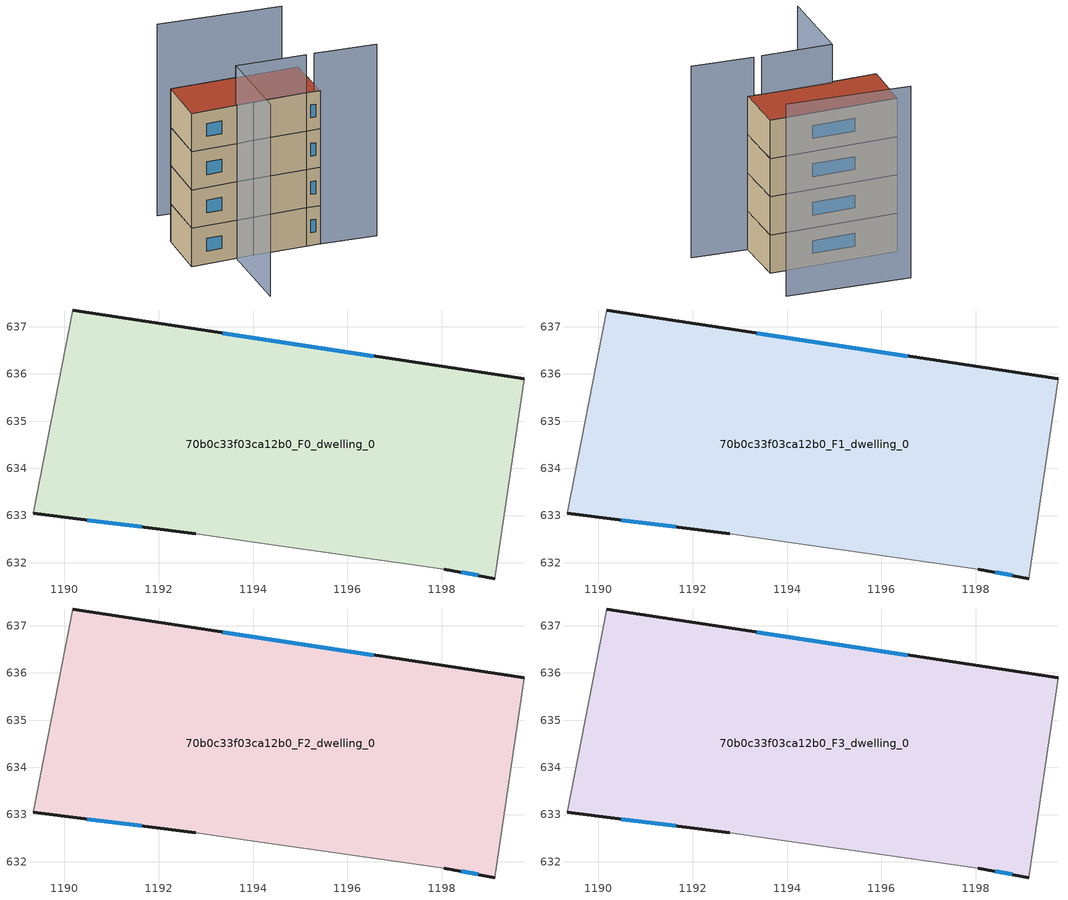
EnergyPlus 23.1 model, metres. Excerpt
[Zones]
70b0c33f03ca12b0_F0_dwelling_0
 floor ground (EU_floor_Construction): 1199.74,635.89 1199.12,631.67 1198.05,631.86 1194.1,632.42 1192.79,632.61 1189.34,633.05 1190.18,637.34 z0
 wall outside (EU_wall_Construction): 1189.34,633.05 1192.79,632.61 / 1199.74,635.89 1190.18,637.34 / 1198.05,631.86 1199.12,631.67 z0:3
 wall adiabatic (EU_wall_Construction): 1190.18,637.34 1189.34,633.05 / 1199.12,631.67 1199.74,635.89 / 1192.79,632.61 1194.1,632.42 1198.05,631.86 z0:3
 window (EU_Window_Construction): 1190.49,632.9 1191.64,632.76 / 1196.55,636.38 1193.36,636.86 / 1198.41,631.8 1198.76,631.73 z1:2
70b0c33f03ca12b0_F1_dwelling_0
 floor to 70b0c33f03ca12b0_F0_dwelling_0 (EU_floor_Construction): 1199.74,635.89 1199.12,631.67 1198.05,631.86 1194.1,632.42 1192.79,632.61 1189.34,633.05 1190.18,637.34 z3
 wall outside (EU_wall_Construction): 1189.34,633.05 1192.79,632.61 / 1199.74,635.89 1190.18,637.34 / 1198.05,631.86 1199.12,631.67 z3:6
 wall adiabatic (EU_wall_Construction): 1190.18,637.34 1189.34,633.05 / 1199.12,631.67 1199.74,635.89 / 1192.79,632.61 1194.1,632.42 1198.05,631.86 z3:6
 window (EU_Window_Construction): 1190.49,632.9 1191.64,632.76 / 1196.55,636.38 1193.36,636.86 / 1198.41,631.8 1198.76,631.73 z4:5
70b0c33f03ca12b0_F2_dwelling_0
 floor to 70b0c33f03ca12b0_F1_dwelling_0 (EU_floor_Construction): 1199.74,635.89 1199.12,631.67 1198.05,631.86 1194.1,632.42 1192.79,632.61 1189.34,633.05 1190.18,637.34 z6
 wall outside (EU_wall_Construction): 1189.34,633.05 1192.79,632.61 / 1199.74,635.89 1190.18,637.34 / 1198.05,631.86 1199.12,631.67 z6:9
 wall adiabatic (EU_wall_Construction): 1190.18,637.34 1189.34,633.05 / 1199.12,631.67 1199.74,635.89 / 1192.79,632.61 1194.1,632.42 1198.05,631.86 z6:9
 window (EU_Window_Construction): 1190.49,632.9 1191.64,632.76 / 1196.55,636.38 1193.36,636.86 / 1198.41,631.8 1198.76,631.73 z7:8
70b0c33f03ca12b0_F3_dwelling_0
 floor to 70b0c33f03ca12b0_F2_dwelling_0 (EU_floor_Construction): 1199.74,635.89 1199.12,631.67 1198.05,631.86 1194.1,632.42 1192.79,632.61 1189.34,633.05 1190.18,637.34 z9
 wall outside (EU_wall_Construction): 1189.34,633.05 1192.79,632.61 / 1199.74,635.89 1190.18,637.34 / 1198.05,631.86 1199.12,631.67 z9:12
 wall adiabatic (EU_wall_Construction): 1190.18,637.34 1189.34,633.05 / 1199.12,631.67 1199.74,635.89 / 1192.79,632.61 1194.1,632.42 1198.05,631.86 z9:12
 window (EU_Window_Construction): 1190.49,632.9 1191.64,632.76 / 1196.55,636.38 1193.36,636.86 / 1198.41,631.8 1198.76,631.73 z10:11
 roof outside (EU_roof_Construction): 1199.12,631.67 1199.74,635.89 1190.18,637.34 1189.34,633.05 1192.79,632.61 1194.1,632.42 1198.05,631.86 z12
shading: 1191.64,626.05 1192.82,632.78 / 1192.82,632.78 1198.05,631.86 / 1203.24,630.78 1198.66,631.77 / 1200.68,639.69 1191.56,641.6 z0:15
[Building]
EU S2 Campaign: North Axis=0; Terrain=City; Solar Distribution=FullExterior
[Site:Location]
Bologna: Latitude=44.5; Longitude=11.25; Time Zone=1; Elevation=37
[SizingPeriod:WeatherFileDays]
AnnualSizingPeriod: Begin Month=1; Begin Day of Month=1; End Month=12; End Day of Month=31; Day of Week for Start Day=Monday; Use Weather File Daylight Saving Period=No; Use Weather File Rain and Snow Indicators=No
[MATERIAL]
EU_InternalMass_Material: Roughness=MediumRough; Thickness=0.1; Conductivity=1; Density=1800; Specific Heat=900; Thermal Absorptance=0.9; Solar Absorptance=0.7; Visible Absorptance=0.7
[MATERIAL:NOMASS] Roughness=MediumRough; Thermal Absorptance=0.9; Solar Absorptance=0.7; Visible Absorptance=0.7
Name | Thermal Resistance
EU_wall_NoMass | 0.937881
EU_roof_NoMass | 0.548572
EU_floor_NoMass | 0.71348
[WINDOWMATERIAL:SIMPLEGLAZINGSYSTEM]
EU_Window_SimpleGlazing: UFactor=4.25633; Solar Heat Gain Coefficient=0.85; Visible Transmittance=0.85
[CONSTRUCTION]
EU_wall_Construction: EU_wall_NoMass
EU_roof_Construction: EU_roof_NoMass
EU_floor_Construction: EU_floor_NoMass
EU_Window_Construction: EU_Window_SimpleGlazing
EU_InternalMass_Construction: EU_InternalMass_Material
[ZONE] Type=1; Multiplier=1; Ceiling Height=autocalculate; Floor Area=autocalculate; Part of Total Floor Area=Yes
Name | Volume
70b0c33f03ca12b0_F0_dwelling_0 | 125.62
70b0c33f03ca12b0_F1_dwelling_0; 70b0c33f03ca12b0_F2_dwelling_0; 70b0c33f03ca12b0_F3_dwelling_0 | 125.621
[INTERNALMASS] Construction=EU_InternalMass_Construction; Surface Area=41.8733
Name | Zone or ZoneList
70b0c33f03ca12b0_F0_dwelling_0_EU_InternalMass | 70b0c33f03ca12b0_F0_dwelling_0
70b0c33f03ca12b0_F1_dwelling_0_EU_InternalMass | 70b0c33f03ca12b0_F1_dwelling_0
70b0c33f03ca12b0_F2_dwelling_0_EU_InternalMass | 70b0c33f03ca12b0_F2_dwelling_0
70b0c33f03ca12b0_F3_dwelling_0_EU_InternalMass | 70b0c33f03ca12b0_F3_dwelling_0
[OTHEREQUIPMENT] Fuel Type=Electricity; Design Level Calculation Method=Watts/Area; Power per Zone Floor Area=1; Fraction Latent=0; Fraction Radiant=0; Fraction Lost=0; Carbon Dioxide Generation Rate=0; EndUse Subcategory=EU_Step8_InternalGains
Name | Zone or ZoneList or Space or SpaceList | Schedule
EU_Step8_InternalGain_70b0c33f03ca12b0_F0_dwelling_0_f000 | 70b0c33f03ca12b0_F0_dwelling_0 | EU_Step8_GainSchedule_70b0c33f03ca12b0_F0_dwelling_0_f000
EU_Step8_InternalGain_70b0c33f03ca12b0_F1_dwelling_0_f000 | 70b0c33f03ca12b0_F1_dwelling_0 | EU_Step8_GainSchedule_70b0c33f03ca12b0_F1_dwelling_0_f000
EU_Step8_InternalGain_70b0c33f03ca12b0_F2_dwelling_0_f000 | 70b0c33f03ca12b0_F2_dwelling_0 | EU_Step8_GainSchedule_70b0c33f03ca12b0_F2_dwelling_0_f000
EU_Step8_InternalGain_70b0c33f03ca12b0_F3_dwelling_0_f000 | 70b0c33f03ca12b0_F3_dwelling_0 | EU_Step8_GainSchedule_70b0c33f03ca12b0_F3_dwelling_0_f000
[ZONEVENTILATION:DESIGNFLOWRATE] Schedule=EU_AlwaysOn; Design Flow Rate Calculation Method=AirChanges/Hour; Air Changes per Hour=0.687892; Ventilation Type=Natural; Fan Pressure Rise=0; Fan Total Efficiency=1; Constant Term Coefficient=1; Temperature Term Coefficient=0; Velocity Term Coefficient=0; Velocity Squared Term Coefficient=0; Minimum Indoor Temperature=-100; Maximum Indoor Temperature=100; Delta Temperature=-100; Minimum Outdoor Temperature=-100; Maximum Outdoor Temperature=100; Maximum Wind Speed=40
Name | Zone or ZoneList or Space or SpaceList
EU_ConstantAir_70b0c33f03ca12b0_F0_dwelling_0 | 70b0c33f03ca12b0_F0_dwelling_0
EU_ConstantAir_70b0c33f03ca12b0_F1_dwelling_0 | 70b0c33f03ca12b0_F1_dwelling_0
EU_ConstantAir_70b0c33f03ca12b0_F2_dwelling_0 | 70b0c33f03ca12b0_F2_dwelling_0
EU_ConstantAir_70b0c33f03ca12b0_F3_dwelling_0 | 70b0c33f03ca12b0_F3_dwelling_0
[HVACTEMPLATE:THERMOSTAT] Constant Heating Setpoint=20; Constant Cooling Setpoint=50
EU_HeatOnly_70b0c33f03ca12b0_F0_dwelling_0; EU_HeatOnly_70b0c33f03ca12b0_F1_dwelling_0; EU_HeatOnly_70b0c33f03ca12b0_F2_dwelling_0; EU_HeatOnly_70b0c33f03ca12b0_F3_dwelling_0
[HVACTEMPLATE:ZONE:IDEALLOADSAIRSYSTEM] System Availability Schedule=EU_AlwaysOn; Maximum Heating Supply Air Temperature=50; Minimum Cooling Supply Air Temperature=13; Maximum Heating Supply Air Humidity Ratio=0.0156; Minimum Cooling Supply Air Humidity Ratio=0.0077; Heating Limit=NoLimit; Cooling Limit=NoLimit; Heating Availability Schedule=EU_AlwaysOn; Cooling Availability Schedule=EU_CoolingOff; Dehumidification Control Type=ConstantSensibleHeatRatio; Cooling Sensible Heat Ratio=0.7; Dehumidification Setpoint=60; Humidification Control Type=None; Humidification Setpoint=30; Outdoor Air Method=None; Outdoor Air Flow Rate per Person=0.00944; Outdoor Air Flow Rate per Zone Floor Area=0; Outdoor Air Flow Rate per Zone=0; Demand Controlled Ventilation Type=None; Outdoor Air Economizer Type=NoEconomizer; Heat Recovery Type=None; Sensible Heat Recovery Effectiveness=0.7; Latent Heat Recovery Effectiveness=0.65
Name | Template Thermostat
70b0c33f03ca12b0_F0_dwelling_0 | EU_HeatOnly_70b0c33f03ca12b0_F0_dwelling_0
70b0c33f03ca12b0_F1_dwelling_0 | EU_HeatOnly_70b0c33f03ca12b0_F1_dwelling_0
70b0c33f03ca12b0_F2_dwelling_0 | EU_HeatOnly_70b0c33f03ca12b0_F2_dwelling_0
70b0c33f03ca12b0_F3_dwelling_0 | EU_HeatOnly_70b0c33f03ca12b0_F3_dwelling_0
[SIZING:ZONE] Zone Cooling Design Supply Air Temperature Input Method=SupplyAirTemperature; Zone Cooling Design Supply Air Temperature=13; Zone Heating Design Supply Air Temperature Input Method=SupplyAirTemperature; Zone Heating Design Supply Air Temperature=50; Zone Cooling Design Supply Air Humidity Ratio=0.008; Zone Heating Design Supply Air Humidity Ratio=0.008; Cooling Design Air Flow Method=DesignDay; Cooling Design Air Flow Rate=0; Cooling Minimum Air Flow per Zone Floor Area=0.000762; Cooling Minimum Air Flow=0; Cooling Minimum Air Flow Fraction=0.2; Heating Design Air Flow Method=DesignDay; Heating Design Air Flow Rate=0; Heating Maximum Air Flow per Zone Floor Area=0.002032; Heating Maximum Air Flow=0.141576; Heating Maximum Air Flow Fraction=0.3; Account for Dedicated Outdoor Air System=No; Dedicated Outdoor Air System Control Strategy=NeutralSupplyAir; Dedicated Outdoor Air Low Setpoint Temperature for Design=autosize; Dedicated Outdoor Air High Setpoint Temperature for Design=autosize; Zone Load Sizing Method=Sensible Load Only No Latent Load; Zone Latent Cooling Design Supply Air Humidity Ratio Input Method=HumidityRatioDifference; Zone Cooling Design Supply Air Humidity Ratio Difference=0.005; Zone Latent Heating Design Supply Air Humidity Ratio Input Method=HumidityRatioDifference; Zone Humidification Design Supply Air Humidity Ratio Difference=0.005
70b0c33f03ca12b0_F0_dwelling_0; 70b0c33f03ca12b0_F1_dwelling_0; 70b0c33f03ca12b0_F2_dwelling_0; 70b0c33f03ca12b0_F3_dwelling_0
[SCHEDULE:CONSTANT]
Name | Hourly Value
EU_AlwaysOn | 1
EU_CoolingOff | 0
[SCHEDULE:FILE] Column Number=1; Rows to Skip at Top=0; Number of Hours of Data=8760; Column Separator=Comma; Interpolate to Timestep=No; Minutes per Item=60; Adjust Schedule for Daylight Savings=Yes
Name | File
EU_Step8_GainSchedule_70b0c33f03ca12b0_F0_dwelling_0_f000 | ../../schedules/70b0c33f03ca12b0/70b0c33f03ca12b0_F0_dwelling_0_f000_gain.csv
EU_Step8_GainSchedule_70b0c33f03ca12b0_F1_dwelling_0_f000 | ../../schedules/70b0c33f03ca12b0/70b0c33f03ca12b0_F1_dwelling_0_f000_gain.csv
EU_Step8_GainSchedule_70b0c33f03ca12b0_F2_dwelling_0_f000 | ../../schedules/70b0c33f03ca12b0/70b0c33f03ca12b0_F2_dwelling_0_f000_gain.csv
EU_Step8_GainSchedule_70b0c33f03ca12b0_F3_dwelling_0_f000 | ../../schedules/70b0c33f03ca12b0/70b0c33f03ca12b0_F3_dwelling_0_f000_gain.csv
